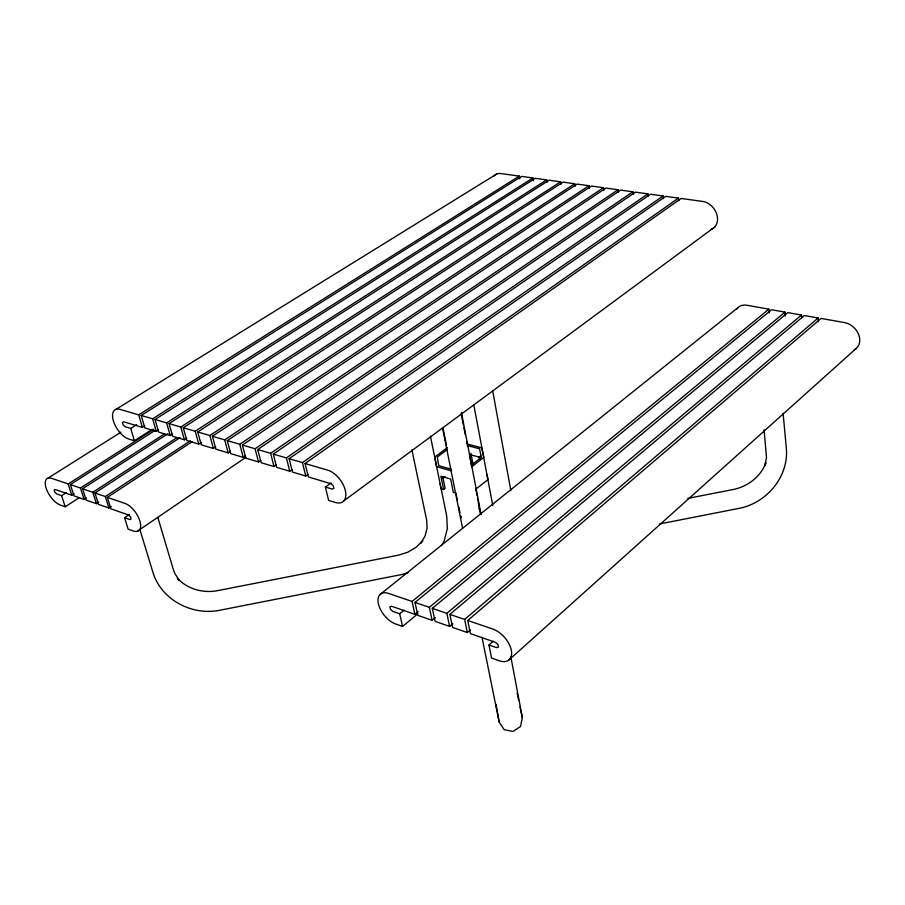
<?xml version="1.0" encoding="UTF-8"?>
<svg xmlns="http://www.w3.org/2000/svg" width="905" height="905" viewBox="0 0 905 905"><rect width="100%" height="100%" fill="white"/><g stroke="black" fill="none" stroke-linecap="round" stroke-linejoin="round"><path stroke-width="1.36" d="M510.861 656.906L522.321 717.518L520.556 726.432L513.033 731.455L504.164 729.645L499.164 722.066L481.969 637.154M441.482 545.489L444.163 540.964L447.33 528.644L446.719 516.122L430.418 436.12M508.983 659.937L856.266 348.402M488.96 644.982L496.54 647.629L498.474 647.075L497.954 644.439L495.499 642.346L470.419 633.636L467.738 620.491L492.897 629.088A19.763 11.335 49.1 0 1 511.314 650.242A19.763 11.335 49.1 0 1 499.108 660.729L491.562 658.048L488.96 644.982L493.202 641.249M818.437 321.875L818.131 317.994L804.307 315.54L449.876 614.371L452.613 627.448L467.353 632.572L470.555 629.812M449.876 614.371L464.661 619.427L818.131 317.994M467.738 620.491L821.095 318.424L844.523 322.587A15.894 12.297 45.7 0 1 858.845 335.031A15.894 12.297 45.7 0 1 854.241 349.737M801.683 317.61L801.468 315.042L787.825 312.621L432.296 608.364L435.09 621.362L449.593 626.396L452.817 623.658M432.296 608.364L446.844 613.341L801.468 315.042M785.37 315.958L785.02 312.123L771.558 309.736L414.999 602.447L417.839 615.366L432.115 620.321L435.362 617.606M414.999 602.447L429.309 607.346L785.02 312.123M417.782 613.828L402.555 626.441L399.693 613.76L392.747 611.339L390.474 609.37L389.885 606.825L391.594 606.248L414.909 614.348L418.178 611.644M402.555 626.441L395.632 623.986A18.779 10.351 51.2 0 1 378.414 603.929A18.779 10.351 51.2 0 1 388.675 593.442L412.058 601.44L768.877 309.171L769.239 312.983M399.693 613.76L404.06 610.174M379.942 594.596L737.96 307.598M475.702 489.254L488.033 479.56L486.969 474.706M471.188 465.227L481.381 457.376L479.503 448.767L467.252 445.554M471.403 466.991L483.858 457.387L481.743 447.839L467.885 444.208M440.158 483.892L440.995 488.791L443.597 489.526L445.113 488.361L442.703 476.449M471.471 464.989L469.446 454.491L479.152 457.082L480.634 455.939M442.839 478.179L445.068 476.471M447.387 449.446L437.262 457.059L438.778 465.736L451.176 469.152M447.33 447.658L434.83 457.036L436.493 466.686L451.652 470.872M343.979 500.748L714.701 227.065M325.393 487.037L332.214 489.096L333.866 488.338L333.221 485.646L330.925 483.711L308.356 476.969L305.064 463.53L327.701 470.159A19.096 10.758 53.9 0 1 345.325 490.453A19.096 10.758 53.9 0 1 335.404 502.49L328.606 500.397L325.393 487.037L331.106 482.897M678.795 200.718L678.49 198.105L665.718 196.34L289.136 458.722L292.462 472.071L305.743 476.03L308.039 474.401M663.422 198.58L663.094 195.978L650.491 194.236L273.31 454.095L276.681 467.353L289.747 471.256L292.055 469.638M289.136 458.722L302.44 462.613L678.49 198.105M305.064 463.53L681.137 198.467L702.766 201.453A15.43 11.799 54.4 0 1 716.907 214.734A15.43 11.799 54.4 0 1 710.787 229.497M648.24 196.464L647.912 193.874L635.457 192.154L257.721 449.536L261.138 462.715L274 466.561L276.319 464.944M273.31 454.095L286.41 457.93L663.094 195.978M257.721 449.536L270.629 453.315L647.912 193.874M633.24 194.371L632.9 191.803L620.615 190.107L242.382 445.045L245.821 458.145L258.491 461.923L260.821 460.328M137.141 531.405L245.855 457.342M242.382 445.045L255.086 448.767L632.9 191.803M618.432 192.313L618.092 189.756L605.954 188.07L227.268 440.622L230.752 453.643L243.23 457.364L245.56 455.781M227.268 440.622L239.78 444.287L618.092 189.756M603.816 190.276L603.454 187.731L591.463 186.068L212.381 436.267L215.899 449.208L228.184 452.873L230.526 451.301M124.596 517.705L129.89 519.561L131.078 518.95L130.388 516.642L128.499 514.956L110.919 508.848L107.356 497.377L124.969 503.406A16.482 7.964 55.3 0 1 139.879 520.929A16.482 7.964 55.3 0 1 133.386 530.997L128.091 529.12L124.596 517.705L129.291 514.549M212.381 436.267L224.7 439.875L603.454 187.731M589.37 188.263L589.008 185.729L577.164 184.1L197.72 431.979L201.272 444.841L213.376 448.45L215.729 446.889M180.038 437.647L94.957 492.999L98.532 504.402L108.894 508.01L111.247 506.449M575.094 186.272L574.732 183.76L563.023 182.143L183.274 427.76L186.849 440.531L198.783 444.095L201.148 442.545M197.72 431.979L209.858 435.531L589.008 185.729M94.957 492.999L105.342 496.551L190.423 440.803M167.945 433.71L82.581 488.768L86.167 500.114L96.405 503.666L98.758 502.117M107.356 497.377L192.471 441.527M183.274 427.76L195.231 431.255L574.732 183.76M561.01 184.315L560.625 181.815L549.064 180.208L169.043 423.597L172.651 436.289L184.405 439.807L186.769 438.258M154.823 430.588L70.364 484.594L73.984 495.872L84.075 499.379L86.439 497.841M153.827 429.264L68.158 483.971L51.585 478.304A15.883 7.331 56.1 0 0 46.166 488.259A15.883 7.331 56.1 0 0 60.296 505.035L65.217 506.777L79.425 497.569M82.581 488.768L92.819 492.275L177.007 437.59M169.043 423.597L180.83 427.036L560.625 181.815M547.084 182.369L546.688 179.88L535.274 178.308L155.026 419.49L158.658 432.115L170.242 435.577L172.606 434.038M70.364 484.594L80.477 488.044L164.653 433.834M66.37 492.625L61.608 495.68L56.687 493.949L54.9 492.343L54.176 490.114L55.239 489.503L71.767 495.25L74.153 493.711M533.373 180.762L532.932 177.98L521.642 176.418L141.203 415.452L144.868 427.997L156.282 431.402L158.658 429.875M519.775 178.873L519.323 176.102L138.714 414.852L120.003 409.377A17.285 8.677 56.7 0 0 113.385 420.904A17.285 8.677 56.7 0 0 128.838 439.061L134.381 440.758L152.244 429.366M155.026 419.49L166.633 422.884L546.688 179.88M141.203 415.452L152.64 418.789L532.932 177.98M136.7 424.66L130.727 428.427L125.173 426.753L123.204 425.033L122.469 422.567L123.702 421.809L142.379 427.386L144.755 425.882M48.169 478.044L120.942 432.183M116.089 409.275L496.766 173.964M408.178 572.65L402.849 574.324L220.073 610.185C192.833 615.977 162.346 600.547 153.341 573.702L139.89 529.527M687.834 498.395L733.389 489.458C747.745 486.585 760.958 476.562 765.913 462.546L764.895 465.6L766.49 457.455L764.058 429.739M659.519 523.972L738.446 508.486C765.868 503.553 788.255 477.75 786.445 449.491L783.108 413.257M519.323 176.102L500.804 173.545A14.242 9.887 59 0 0 493.7 176.328M768.877 309.171L746.795 305.245A15.238 11.437 49.7 0 0 736.557 309.363M456.075 493.101L453.303 492.309L450.645 479.017L440.905 476.29L443.597 489.526M61.608 495.68L65.217 506.777M68.158 483.971L71.767 495.25M80.477 488.044L84.075 499.379M92.819 492.275L96.405 503.666M105.342 496.551L108.894 508.01M157.832 517.456L173.398 569.743L174.835 573.532L179.382 580.467L177.278 578.035C187.165 589.132 203.195 593.42 217.573 590.66L398.404 555.172L407.691 552.254L416.062 547.299L422.771 540.704L420.882 543.113L425.124 535.896L427.103 528.034L426.662 520.058L411.877 449.796M130.727 428.427L134.381 440.758M138.714 414.852L142.379 427.386M522.321 717.518L520.748 710.425M152.64 418.789L156.282 431.402M166.633 422.884L170.242 435.577M180.83 427.036L184.405 439.807M195.231 431.255L198.783 444.095M209.858 435.531L213.376 448.45M224.7 439.875L228.184 452.873M239.78 444.287L243.23 457.364M255.086 448.767L258.491 461.923M270.629 453.315L274 466.561M460.792 516.642L461.086 517.852L460.815 516.11M286.41 457.93L289.747 471.256M302.44 462.613L305.743 476.03M412.058 601.44L414.909 614.348M429.309 607.346L432.115 620.321M446.844 613.341L449.593 626.396M479.118 508.078L479.56 510.216M520.013 706.873L520.499 709.249M517.162 693.026L518.588 699.95M464.661 619.427L467.353 632.572M458.801 507.026L459.91 512.49M456.957 497.874L457.478 500.465M442.5 427.748L462.579 528.328M443.179 428.789L446.493 445.396M456.154 493.813L456.697 496.574M461.448 412.578L481.132 514.662M461.199 413.755L463.337 424.83M463.869 427.601L465.215 434.524M466.55 441.459L467.082 444.231M475.634 488.553L476.166 491.325M470.928 453.36L473.202 465.17M476.437 492.705L476.935 495.307M477.433 497.897L477.931 500.499M479.152 457.082L479.661 459.717M473.756 404.671L492.795 505.646M478.179 501.8L480.408 514.063M495.974 704.384L497.275 711.33M497.49 712.529L499.164 722.066M492.705 390.915L510.85 490.634"/></g></svg>
